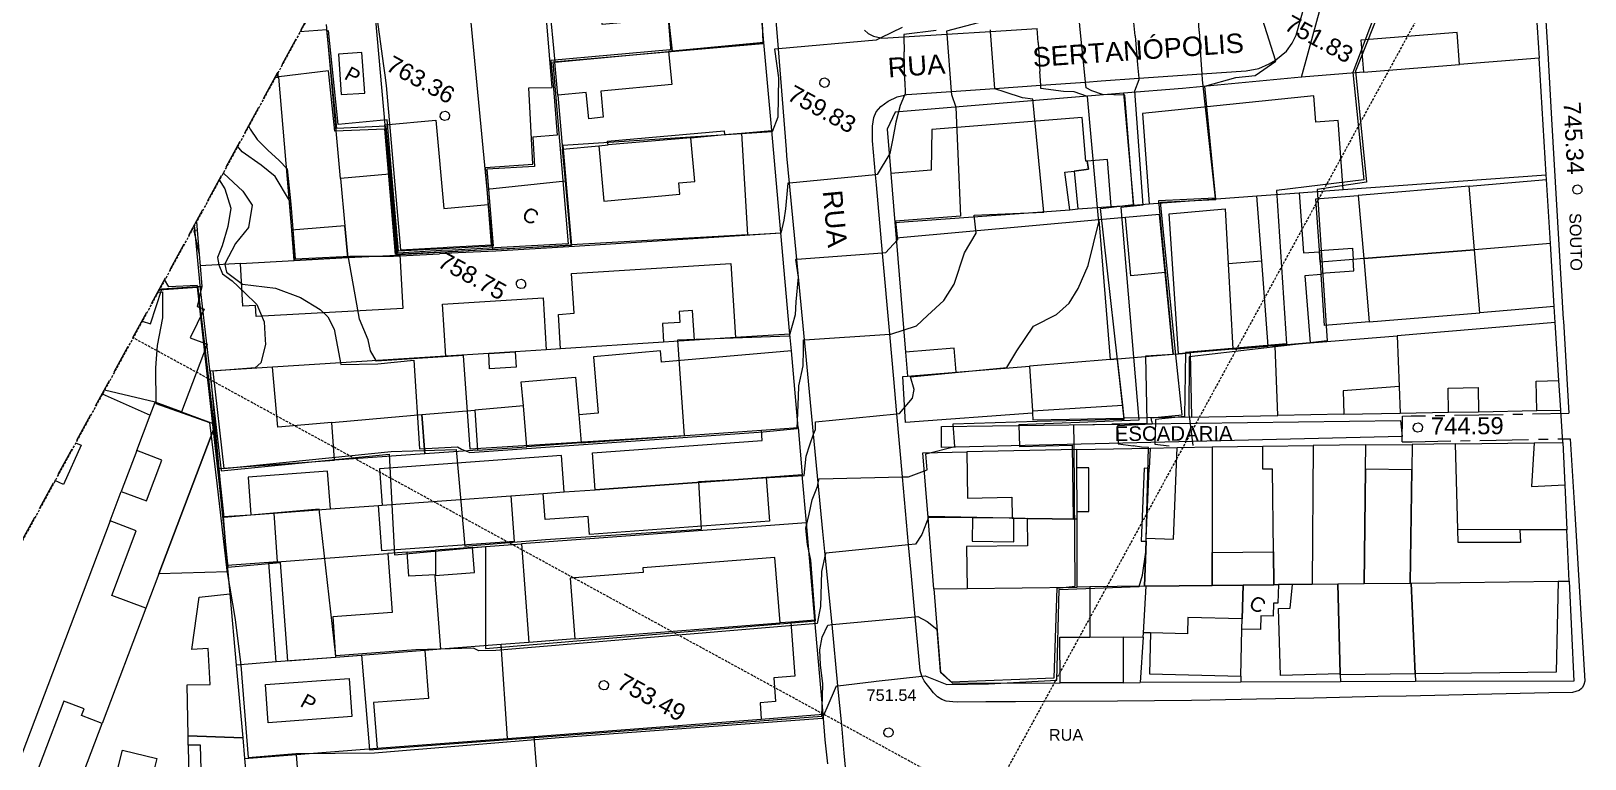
# Model space of a CAD drawing. Header units: feet. Extents: x 344914 to 345457, y 7396879 to 7397422.
# Drawn here: x 344999.7 to 345159.3, y 7397203.2 to 7397278 of the extents above; entities that cross this region are included whole.
import ezdxf

# ---------------------------------------------------------------- set-up
doc = ezdxf.new("R2010")
doc.units = ezdxf.units.FT
doc.header["$MEASUREMENT"] = 0
for name, pattern in [('DASHED2', [0.375, 0.25, -0.125]), ('T01', [8, 5, -1, 1, -1]), ('T02', [4, 3, -1])]:
    doc.linetypes.add(name, pattern=pattern)
for name, color, linetype, lineweight in [('100_SIST_VIARIO_MEIO_FIO', 1, 'Continuous', 18), ('102_SIST_VIARIO_LEITO_VIA', 6, 'T01', 18), ('122_TUN', 190, 'T02', 18), ('160_P_SIMP_ASF_TOP', 7, 'Continuous', 18), ('164_P_SIMP_CONC_TOP', 7, 'Continuous', 18), ('198_RUA_ESCADARIA_E_TOP', 7, 'Continuous', 18), ('206_MURO_E_MURO_ARRIMO', 7, 'Continuous', 18), ('214_PROJ_BEIRAL_EDIF', 10, 'Continuous', 18), ('220_PISCINA_TOP', 4, 'Continuous', 18), ('228_CONST_FUND_RUINA_E_TOP', 10, 'Continuous', 18), ('600_CURVA_MESTRA', 14, 'Continuous', 18), ('604_CURVA_INTERM', 7, 'Continuous', 18), ('606_PTO_COTADO', 7, 'Continuous', 18), ('608_PTO_COTADO_INTERVIA', 1, 'Continuous', 18), ('624_SEGM_CURVA_MESTRA', 14, 'Continuous', 18), ('626_SEGM_CURVA_INTERM', 7, 'Continuous', 18), ('902_MALHA_TEXTO_COORD_UTM', 8, 'DASHED2', 13)]:
    doc.layers.add(name, color=color, linetype=linetype, lineweight=lineweight)
doc.styles.add('Style-Arial', font='arial.ttf')

# ---------------------------------------------------------------- blocks, each defined once
blk = doc.blocks.new('SP10')
at = {"layer": '608_PTO_COTADO_INTERVIA', "flags": 128}
blk.add_lwpolyline([(0.11, 0.47), (0.36, 0.33), (0.48, 0.05), (0.42, -0.25), (0.2, -0.44), (-0.1, -0.47), (-0.37, -0.32), (-0.48, -0.05), (-0.41, 0.25), (-0.19, 0.45), (0.11, 0.47)], dxfattribs=at)
blk = doc.blocks.new('SP09')
at = {"layer": '606_PTO_COTADO', "flags": 128}
blk.add_lwpolyline([(0.11, 0.47), (0.36, 0.33), (0.48, 0.05), (0.42, -0.25), (0.2, -0.44), (-0.1, -0.47), (-0.37, -0.32), (-0.48, -0.05), (-0.41, 0.25), (-0.19, 0.44), (0.11, 0.47)], dxfattribs=at)

msp = doc.modelspace()

# ---------------------------------------------------------------- linework, layer by layer
at = {"layer": '100_SIST_VIARIO_MEIO_FIO', "flags": 128}
for points in [[(345083.91, 7397196.65), (345083.25, 7397203.84), (345082.99, 7397206.72), (345082.6, 7397210.76), (345081.99, 7397217.04), (345081.3, 7397224.21), (345081.06, 7397226.63), (345080.58, 7397231.62), (345080.1, 7397236.61), (345079.26, 7397245.32), (345079.16, 7397246.31), (345078.38, 7397254.57), (345077.63, 7397262.43), (345077.36, 7397265.23), (345077.3, 7397265.88), (345076.48, 7397276.22), (345075.72, 7397285.81)], [(345157.81, 7397236.15), (345158.27, 7397228.48), (345159.29, 7397211.23), (345159.22, 7397210.9), (345159.08, 7397210.58), (345158.96, 7397210.47), (345158.74, 7397210.26), (345158.05, 7397210.07), (345155.6, 7397210.02), (345140.97, 7397209.7), (345138.06, 7397209.64), (345131.49, 7397209.5), (345125.57, 7397209.37), (345120.82, 7397209.27), (345118.91, 7397209.25), (345111.31, 7397209.19), (345103.7, 7397209.13), (345100.82, 7397209.11), (345097.78, 7397209.09), (345094.85, 7397209.06), (345094.41, 7397209.09), (345093.71, 7397209.18), (345093.27, 7397209.36), (345092.84, 7397209.62), (345092.4, 7397210.03), (345092.07, 7397210.48), (345091.65, 7397210.99), (345091.44, 7397211.27), (345091.21, 7397211.75), (345091.03, 7397212.33), (345090.53, 7397217.86), (345090.12, 7397222.39), (345089.86, 7397225.24), (345089.24, 7397232.22), (345088.66, 7397238.71), (345088.34, 7397242.31), (345087.93, 7397246.89), (345087.18, 7397255.22), (345086.56, 7397262.23), (345086.46, 7397263.28), (345086.15, 7397266.76), (345086.15, 7397268.29), (345086.29, 7397269.16), (345086.52, 7397269.74), (345087.02, 7397270.31), (345087.76, 7397270.83), (345088.69, 7397271.3), (345089.44, 7397271.47), (345089.68, 7397271.53), (345094.23, 7397271.85), (345098.72, 7397272.16), (345103.42, 7397272.49), (345108.02, 7397272.81), (345109.63, 7397272.92), (345113.5, 7397273.19), (345119.96, 7397273.64), (345124.54, 7397273.96), (345125.83, 7397274.2), (345126.89, 7397274.69), (345127.54, 7397275.06), (345127.58, 7397275.09), (345128.68, 7397275.99), (345129.26, 7397276.79), (345129.66, 7397277.63), (345131.45, 7397283.98)], [(345155.27, 7397279.66), (345155.49, 7397275.77), (345155.9, 7397268.41), (345157.08, 7397248.44), (345157.1, 7397248.22), (345157.66, 7397238.77)], [(345085.34, 7397278.13), (345085.72, 7397277.79), (345086.24, 7397277.53), (345087, 7397277.34), (345087.07, 7397277.32), (345087.72, 7397277.35), (345089.36, 7397277.45), (345093.77, 7397277.72), (345098.27, 7397278), (345103.07, 7397278.3)]]:
    msp.add_lwpolyline(points, dxfattribs=at)
at = {"layer": '102_SIST_VIARIO_LEITO_VIA', "flags": 128}
for points in [[(345140.54, 7397235.82), (345140.59, 7397238.48), (345141.47, 7397238.49), (345157.66, 7397238.77)], [(345140.54, 7397235.82), (345141.59, 7397235.84), (345157.81, 7397236.15)]]:
    msp.add_lwpolyline(points, dxfattribs=at)
at = {"layer": '122_TUN'}
msp.add_lwpolyline([(345106.01, 7397422.1), (345457.17, 7397230.44), (345265.54, 7396879.33), (344914.38, 7397070.98)], close=True, dxfattribs=at)
at = {"layer": '198_RUA_ESCADARIA_E_TOP', "flags": 128}
msp.add_lwpolyline([(345093.24, 7397235.25), (345093.25, 7397237.4), (345140.37, 7397238.02), (345140.55, 7397236.37)], close=True, dxfattribs=at)
at = {"layer": '206_MURO_E_MURO_ARRIMO', "flags": 128}
for points in [[(345044.74, 7397280.7), (345046.54, 7397261.77)], [(345031.52, 7397262.91), (345030.08, 7397278.72)], [(345035.09, 7397279.18), (345036.08, 7397268.4)], [(345053.82, 7397271.45), (345053.51, 7397274.84)], [(345136.56, 7397273.81), (345146.44, 7397274.61)], [(345155.34, 7397263.27), (345154.6, 7397275.26)], [(345025.14, 7397273.32), (345026.47, 7397257.57)], [(345130.22, 7397273.3), (345117.99, 7397272.15), (345111.94, 7397271.65)], [(345111.94, 7397271.65), (345088.48, 7397269.7), (345087.66, 7397267.96), (345088.03, 7397263.42)], [(345111.94, 7397271.65), (345112.94, 7397260.17)], [(345076.75, 7397257.32), (345075.81, 7397267.84)], [(345067.49, 7397267.09), (345058.99, 7397266.34)], [(345134.49, 7397261.75), (345155.34, 7397263.27)], [(345147.44, 7397262.12), (345155.37, 7397262.78)], [(345155.37, 7397262.78), (345155.34, 7397263.27)], [(345155.77, 7397256.2), (345155.37, 7397262.78)], [(345132.04, 7397255.51), (345131.68, 7397260.8), (345136.04, 7397261.16)], [(345106.4, 7397259.69), (345107.25, 7397259.76)], [(345110.67, 7397260.01), (345112.94, 7397260.17)], [(345112.94, 7397260.17), (345114.56, 7397260.29)], [(345088.44, 7397258.38), (345088.58, 7397256.76)], [(345109.38, 7397258.64), (345088.58, 7397256.76)], [(345116.21, 7397253.24), (345115.64, 7397259.2), (345112.12, 7397258.89)], [(345016.78, 7397257.57), (345017, 7397255.09)], [(345073.3, 7397257.12), (345076.75, 7397257.32)], [(345077.67, 7397246.9), (345077.64, 7397247.25), (345076.75, 7397257.32)], [(345088.58, 7397256.76), (345089.53, 7397245.06)], [(345155.77, 7397256.2), (345147.97, 7397255.58)], [(345156.17, 7397249.73), (345155.77, 7397256.2)], [(345136.6, 7397254.67), (345135.51, 7397254.58)], [(345021.23, 7397254.15), (345017.1, 7397253.92)], [(345137.16, 7397248.15), (345132.58, 7397247.77), (345132.22, 7397253.02)], [(345156.17, 7397249.73), (345148.51, 7397249.09)], [(345156.27, 7397248.08), (345156.17, 7397249.73)], [(345077.67, 7397246.9), (345072.08, 7397246.54)], [(345077.82, 7397245.17), (345077.67, 7397246.9)], [(345054.12, 7397245.39), (345052.65, 7397245.3)], [(345067.86, 7397246.27), (345064.7, 7397246.07)], [(345042.32, 7397244.63), (345024.52, 7397243.49)], [(345156.83, 7397239.08), (345156.64, 7397242.13)], [(345007.05, 7397240.78), (345011.97, 7397238.58)], [(345102.58, 7397238.77), (345102.63, 7397238.08), (345112.01, 7397238.25)], [(345134.55, 7397238.67), (345140.33, 7397238.78)], [(345145.32, 7397238.87), (345148.4, 7397238.93)], [(345154.36, 7397239.04), (345156.83, 7397239.08)], [(345157.03, 7397235.75), (345156.83, 7397239.08)], [(345121.05, 7397235.32), (345126.22, 7397235.38)], [(345136.82, 7397235.51), (345141.59, 7397235.57)], [(345154.1, 7397235.72), (345157.03, 7397235.75)], [(345157.03, 7397235.75), (345157.24, 7397231.41)], [(345010.59, 7397234.94), (345008.99, 7397230.74)], [(345091.85, 7397228.06), (345091.31, 7397234.71), (345095.82, 7397234.8)], [(345114.65, 7397235.19), (345117.45, 7397235.25)], [(345079.36, 7397227.49), (345078.93, 7397232.45)], [(345114.27, 7397225.92), (345114.56, 7397233.1)], [(345030.47, 7397228.94), (345035.41, 7397229.29)], [(345007.84, 7397227.7), (344994.63, 7397192.86)], [(345079.36, 7397227.49), (345057.11, 7397225.86), (345050.09, 7397225.35)], [(345080.23, 7397217.5), (345079.36, 7397227.49)], [(345092.44, 7397220.71), (345091.85, 7397228.06)], [(345096.41, 7397228.01), (345091.85, 7397228.06)], [(345038.37, 7397224.49), (345036.37, 7397224.34)], [(345045.06, 7397224.98), (345041.28, 7397224.7)], [(345019.95, 7397222.46), (345020.15, 7397220.21)], [(345157.71, 7397221.52), (345158.19, 7397211.24), (345141.92, 7397211.18)], [(345092.44, 7397220.71), (345095.86, 7397220.75)], [(345092.44, 7397220.71), (345093.14, 7397212.13), (345094.38, 7397211.01), (345105.41, 7397211.05)], [(345011.53, 7397218.72), (345007.04, 7397206.88)], [(345077.75, 7397217.31), (345076.65, 7397217.23)], [(345055.58, 7397215.59), (345050.87, 7397215.22)], [(345113.94, 7397215.76), (345113.64, 7397211.08)], [(345024.89, 7397213.21), (345020.81, 7397212.89)], [(345040.18, 7397214.39), (345031.01, 7397213.68)], [(345123.97, 7397211.74), (345123.96, 7397211.12)], [(345134.19, 7397211.87), (345134.21, 7397211.15)], [(345141.89, 7397211.97), (345141.92, 7397211.18)], [(345111.9, 7397211.07), (345113.64, 7397211.08)], [(345123.96, 7397211.12), (345113.64, 7397211.08)], [(345134.21, 7397211.15), (345123.96, 7397211.12)], [(345141.92, 7397211.18), (345134.21, 7397211.15)], [(345051.38, 7397205.56), (345074.73, 7397207.34)], [(345081.57, 7397202.74), (345081.3, 7397205.2), (345081.07, 7397207.83)], [(345021.66, 7397203.29), (345027, 7397203.7)]]:
    msp.add_lwpolyline(points, dxfattribs=at)
at = {"layer": '214_PROJ_BEIRAL_EDIF', "flags": 128}
for points in [[(345074.41, 7397283.56), (345064.84, 7397282.99), (345065.21, 7397279.34), (345065.56, 7397275.98), (345075, 7397276.88)], [(345132.26, 7397280.8), (345144.91, 7397282.18), (345154.11, 7397283.18), (345154.6, 7397275.26), (345146.44, 7397274.61), (345146.18, 7397277.9), (345136.3, 7397277.1), (345136.56, 7397273.81), (345130.22, 7397273.3)], [(345065.21, 7397275.95), (345065.56, 7397275.98), (345065.21, 7397279.34), (345058.39, 7397278.72), (345058.15, 7397281.43), (345052.95, 7397280.96), (345053.51, 7397274.84)], [(345075, 7397276.88), (345065.56, 7397275.98), (345065.21, 7397275.95), (345065.53, 7397272.56), (345058.26, 7397271.87), (345058.5, 7397269.21), (345057.01, 7397269.03), (345056.74, 7397271.73), (345053.82, 7397271.45), (345054.32, 7397265.92), (345058.06, 7397266.25), (345058.99, 7397266.34), (345058.95, 7397266.72), (345070.92, 7397267.78), (345070.95, 7397267.4), (345072.69, 7397267.56), (345075.81, 7397267.84)], [(345125.63, 7397261.1), (345129.97, 7397261.42), (345134.49, 7397261.75), (345133.97, 7397268.84), (345131.67, 7397268.67), (345131.47, 7397271.39), (345113.88, 7397269.57), (345114.56, 7397260.29)], [(345108.2, 7397264.69), (345108.06, 7397264.67), (345107.69, 7397269.18), (345092.25, 7397267.92), (345092.16, 7397263.75), (345088.03, 7397263.42), (345088.44, 7397258.38), (345106.4, 7397259.69), (345105.91, 7397263.54), (345106.85, 7397263.66), (345108.32, 7397263.86)], [(345046.69, 7397260.23), (345047.13, 7397255.6), (345037.6, 7397255.05), (345037.3, 7397255.03), (345036.54, 7397263.33), (345036.08, 7397268.4), (345041.29, 7397268.88), (345042.12, 7397259.81)], [(345054.32, 7397265.92), (345058.06, 7397266.25), (345058.57, 7397260.57), (345066.35, 7397261.27), (345066.25, 7397262.45), (345067.89, 7397262.59), (345067.49, 7397267.09), (345070.95, 7397267.4), (345072.69, 7397267.56), (345073.3, 7397257.12), (345055.21, 7397256.07), (345054.61, 7397262.63)], [(345106.85, 7397263.66), (345107.25, 7397259.76), (345110.67, 7397260.01), (345110.28, 7397264.85), (345108.2, 7397264.69), (345108.32, 7397263.86)], [(345037.3, 7397255.03), (345036.54, 7397263.33), (345031.52, 7397262.91), (345031.97, 7397258.02), (345032.27, 7397254.76)], [(345129.97, 7397261.42), (345130.42, 7397255.25), (345132.05, 7397255.37), (345132.13, 7397254.31), (345132.21, 7397253.15), (345132.22, 7397253.02), (345130.54, 7397252.88), (345131.11, 7397246), (345127.49, 7397245.7), (345126.8, 7397245.65), (345126.13, 7397254.39), (345125.63, 7397261.1)], [(345136.04, 7397261.16), (345136.6, 7397254.67), (345147.97, 7397255.58), (345147.44, 7397262.12)], [(345122.68, 7397254.13), (345123.16, 7397245.34), (345118.77, 7397244.98), (345117.58, 7397244.88), (345116.6, 7397259.27), (345122.38, 7397259.79)], [(345026.47, 7397257.57), (345026.74, 7397254.46), (345032.27, 7397254.76), (345031.97, 7397258.02)], [(345111.3, 7397244.36), (345117.02, 7397244.84), (345116.21, 7397253.24), (345112.69, 7397252.9), (345112.12, 7397258.89), (345109.38, 7397258.64), (345110.57, 7397244.3)], [(345032.27, 7397254.76), (345037.3, 7397255.03), (345037.6, 7397255.05), (345037.9, 7397249.53), (345022.85, 7397248.71), (345022.79, 7397249.83), (345021.47, 7397249.76), (345021.23, 7397254.15), (345026.74, 7397254.46)], [(345135.51, 7397254.58), (345132.13, 7397254.31), (345132.05, 7397255.37), (345132.04, 7397255.51), (345135.43, 7397255.74)], [(345132.13, 7397254.31), (345132.21, 7397253.15), (345135.59, 7397253.39), (345135.51, 7397254.58)], [(345148.51, 7397249.09), (345147.97, 7397255.58), (345136.6, 7397254.67), (345137.16, 7397248.15)], [(345054.12, 7397245.39), (345053.89, 7397248.93), (345055.51, 7397249.04), (345055.25, 7397253.12), (345071.59, 7397254.16), (345072.08, 7397246.54), (345067.86, 7397246.27), (345067.66, 7397249.32), (345066.28, 7397249.23), (345066.35, 7397248.11), (345064.57, 7397248), (345064.7, 7397246.07)], [(345126.13, 7397254.39), (345122.68, 7397254.13), (345123.16, 7397245.34), (345126.8, 7397245.65)], [(345049.46, 7397245.09), (345046.73, 7397244.92), (345042.32, 7397244.63), (345041.98, 7397249.98), (345052.31, 7397250.64), (345052.65, 7397245.3)], [(345127.49, 7397245.7), (345131.11, 7397246), (345140.04, 7397246.74), (345140.23, 7397241.51), (345134.5, 7397241.07), (345134.55, 7397238.67), (345127.79, 7397238.54)], [(345156.27, 7397248.08), (345140.04, 7397246.74), (345140.23, 7397241.51), (345140.33, 7397238.78), (345145.32, 7397238.87), (345145.27, 7397241.34), (345148.35, 7397241.4), (345148.4, 7397238.93), (345154.36, 7397239.04), (345154.31, 7397242.08), (345156.64, 7397242.13)], [(345049.46, 7397245.09), (345049.56, 7397243.5), (345046.83, 7397243.32), (345046.73, 7397244.92)], [(345055.98, 7397238.6), (345056.23, 7397235.72), (345074.76, 7397237.02), (345078.51, 7397237.29), (345077.82, 7397245.17), (345064.49, 7397244.01), (345064.39, 7397245.18), (345057.48, 7397244.58), (345057.98, 7397238.77)], [(345094.74, 7397243), (345094.53, 7397245.47), (345089.53, 7397245.06), (345089.73, 7397242.58)], [(345118.92, 7397238.38), (345112.01, 7397238.25), (345111.85, 7397239.61), (345111.3, 7397244.36), (345117.02, 7397244.84), (345117.58, 7397244.88), (345118.77, 7397244.98)], [(345118.92, 7397238.38), (345127.79, 7397238.54), (345127.49, 7397245.7), (345126.8, 7397245.65), (345123.16, 7397245.34), (345118.77, 7397244.98)], [(345024.52, 7397243.49), (345018.12, 7397243.08), (345018.6, 7397237.66), (345018.62, 7397237.45), (345019.01, 7397233.09), (345030.89, 7397233.93), (345030.61, 7397237.82), (345025.06, 7397237.34)], [(345089.26, 7397242.53), (345089.73, 7397242.58), (345094.74, 7397243), (345102.27, 7397243.62), (345102.57, 7397239), (345102.58, 7397238.77), (345089.55, 7397237.82)], [(345102.27, 7397243.62), (345102.57, 7397239), (345111.85, 7397239.61), (345111.3, 7397244.36), (345110.57, 7397244.3)], [(345055.98, 7397238.6), (345056.23, 7397235.72), (345050.66, 7397235.32), (345050.29, 7397239.53), (345050.08, 7397242.01), (345055.64, 7397242.49)], [(345010.59, 7397234.94), (345011.97, 7397238.58), (345012.47, 7397239.9), (345015.2, 7397238.9), (345018.6, 7397237.66), (345018.62, 7397237.45), (345012.87, 7397222.27), (345011.53, 7397218.72), (345008.03, 7397220.05), (345010.53, 7397226.67), (345007.84, 7397227.7), (345008.99, 7397230.74), (345011.58, 7397229.76), (345013.17, 7397233.96)], [(345030.61, 7397237.82), (345036.38, 7397238.32), (345039.87, 7397238.63), (345040.16, 7397234.58), (345030.89, 7397233.93)], [(345039.87, 7397238.63), (345045.31, 7397239.1), (345045.59, 7397234.97), (345040.16, 7397234.58)], [(345045.31, 7397239.1), (345045.59, 7397234.97), (345050.66, 7397235.32), (345050.29, 7397239.53)], [(345019.01, 7397233.09), (345019.45, 7397228.14), (345019.89, 7397223.13), (345019.95, 7397222.46), (345012.87, 7397222.27), (345018.62, 7397237.45)], [(345078.93, 7397232.45), (345075.23, 7397232.18), (345057.66, 7397230.91), (345057.38, 7397234.71), (345074.83, 7397235.98), (345074.76, 7397237.02), (345078.51, 7397237.29)], [(345131.29, 7397221.19), (345129.3, 7397221.17), (345127.83, 7397221.15), (345127.38, 7397221.14), (345127.34, 7397224.52), (345127.24, 7397233.02), (345126.25, 7397233.01), (345126.22, 7397235.38), (345131.4, 7397235.45)], [(345131.29, 7397221.19), (345133.94, 7397221.23), (345136.65, 7397221.26), (345136.79, 7397233.03), (345136.82, 7397235.51), (345131.4, 7397235.45)], [(345146.04, 7397235.62), (345141.59, 7397235.57), (345141.55, 7397232.94), (345141.37, 7397221.32), (345141.46, 7397221.32), (345156.56, 7397221.51), (345157.71, 7397221.52), (345157.46, 7397226.77), (345152.63, 7397226.79), (345152.69, 7397225.5), (345146.29, 7397225.48), (345146.25, 7397226.82)], [(345157.24, 7397231.41), (345157.46, 7397226.77), (345152.63, 7397226.79), (345146.25, 7397226.82), (345146.04, 7397235.62), (345154.1, 7397235.72), (345153.84, 7397231.25)], [(345049.02, 7397230.28), (345052.33, 7397230.52), (345054.49, 7397230.68), (345054.22, 7397234.43), (345035.51, 7397233.07), (345035.78, 7397229.32)], [(345107.15, 7397235.04), (345095.82, 7397234.8), (345095.92, 7397230.05), (345100.45, 7397230.14), (345100.49, 7397227.97), (345100.68, 7397227.97), (345102.05, 7397227.95), (345107.17, 7397227.89), (345107.17, 7397228.66), (345107.15, 7397233.16)], [(345107.15, 7397233.16), (345107.15, 7397235.04), (345114.65, 7397235.19), (345114.56, 7397233.1), (345114.04, 7397233.12), (345113.73, 7397225.63), (345114.25, 7397225.61), (345114.07, 7397220.98), (345108.46, 7397220.91), (345107.18, 7397220.89), (345107.17, 7397227.89), (345107.17, 7397228.66), (345108.38, 7397228.66), (345108.37, 7397233.16)], [(345114.27, 7397220.98), (345114.07, 7397220.98), (345114.25, 7397225.61), (345114.27, 7397225.92), (345117.06, 7397225.81), (345117.45, 7397235.25), (345121.05, 7397235.32), (345121.03, 7397224.44), (345121.02, 7397221.06)], [(345024.65, 7397228.51), (345030.47, 7397228.94), (345030.19, 7397232.8), (345022.02, 7397232.21), (345022.31, 7397228.34)], [(345136.79, 7397233.03), (345136.65, 7397221.26), (345141.37, 7397221.32), (345141.55, 7397232.94)], [(345054.49, 7397230.68), (345057.66, 7397230.91), (345075.23, 7397232.18), (345075.56, 7397227.66), (345057.08, 7397226.32), (345056.95, 7397228.17), (345052.53, 7397227.85), (345052.33, 7397230.52)], [(345035.41, 7397229.29), (345035.78, 7397229.32), (345049.02, 7397230.28), (345049.36, 7397225.6), (345035.75, 7397224.61)], [(345019.89, 7397223.13), (345019.45, 7397228.14), (345022.31, 7397228.34), (345024.65, 7397228.51), (345025.01, 7397223.51), (345024.14, 7397223.44)], [(345107.18, 7397220.89), (345107.17, 7397227.89), (345102.05, 7397227.95), (345102.08, 7397225.15), (345095.81, 7397225.08), (345095.86, 7397220.75)], [(345100.68, 7397227.97), (345100.49, 7397227.97), (345096.41, 7397228.01), (345096.38, 7397225.61), (345100.65, 7397225.56)], [(345031.01, 7397213.68), (345024.89, 7397213.21), (345024.14, 7397223.44), (345025.01, 7397223.51), (345036.37, 7397224.34), (345036.81, 7397218.28), (345030.71, 7397217.84)], [(345038.37, 7397224.49), (345041.28, 7397224.7), (345041.28, 7397222.17), (345038.53, 7397222.04)], [(345050.87, 7397215.22), (345048.01, 7397215), (345041.81, 7397214.52), (345041.22, 7397222.08), (345045.26, 7397222.39), (345045.06, 7397224.98), (345050.09, 7397225.35)], [(345124.2, 7397221.1), (345121.02, 7397221.06), (345121.03, 7397224.44), (345127.34, 7397224.52), (345127.38, 7397221.14)], [(345055.58, 7397215.59), (345076.65, 7397217.23), (345076.12, 7397223.94), (345062.56, 7397222.89), (345062.6, 7397222.41), (345055.1, 7397221.82)], [(345121.02, 7397221.06), (345124.2, 7397221.1), (345124.12, 7397217.65), (345118.55, 7397217.79), (345118.5, 7397216.09), (345114.7, 7397216.19), (345113.97, 7397216.2), (345114.27, 7397220.98)], [(345131.29, 7397221.19), (345133.94, 7397221.23), (345134.19, 7397212), (345128.05, 7397211.83), (345127.86, 7397218.71), (345129.06, 7397218.74), (345129.3, 7397221.17)], [(345136.65, 7397221.26), (345141.37, 7397221.32), (345141.46, 7397221.32), (345141.89, 7397211.97), (345134.19, 7397211.87), (345134.19, 7397212), (345133.94, 7397221.23)], [(345141.46, 7397221.32), (345156.56, 7397221.51), (345156.35, 7397212.15), (345141.89, 7397211.97)], [(345015.86, 7397205.62), (345015.78, 7397210.87), (345018.11, 7397210.89), (345017.91, 7397214.59), (345016.25, 7397214.5), (345016.99, 7397219.85), (345020.15, 7397220.21), (345020.81, 7397212.89), (345021.47, 7397205.41)], [(345114.07, 7397220.98), (345108.46, 7397220.91), (345108.48, 7397215.77), (345111.88, 7397215.78), (345113.94, 7397215.76), (345113.97, 7397216.2), (345114.27, 7397220.98)], [(345074.73, 7397207.34), (345081.07, 7397207.83), (345080.23, 7397217.5), (345077.75, 7397217.31), (345078.18, 7397211.73), (345076.02, 7397211.56), (345076.2, 7397209.13), (345074.61, 7397209)], [(345123.97, 7397211.74), (345124.09, 7397216.58), (345124.12, 7397217.65), (345118.55, 7397217.79), (345118.5, 7397216.09), (345114.7, 7397216.19), (345114.59, 7397211.97)], [(345048.01, 7397215), (345041.81, 7397214.52), (345040.18, 7397214.39), (345040.56, 7397209.46), (345034.91, 7397209.03), (345035.27, 7397204.33), (345048.68, 7397205.35)], [(345108.48, 7397215.77), (345111.88, 7397215.78), (345111.9, 7397211.07), (345105.41, 7397211.05), (345105.39, 7397215.76)], [(345000.87, 7397190.57), (345002.91, 7397195.96), (345007.04, 7397206.88), (345004.91, 7397207.69), (345005.18, 7397208.4), (345003.09, 7397209.19), (344996.62, 7397192.11), (344997.13, 7397191.92)], [(345021.47, 7397205.41), (345021.66, 7397203.29), (345022.57, 7397193.12), (345023.22, 7397185.76), (345017.63, 7397187.29), (345017.14, 7397204.66), (345015.88, 7397204.64), (345015.86, 7397205.62)], [(345047.56, 7397195.05), (345027.78, 7397193.52), (345027, 7397203.7), (345035.27, 7397204.33), (345048.68, 7397205.35), (345051.38, 7397205.56), (345051.95, 7397198.22), (345047.34, 7397197.87)], [(345023.52, 7397182.43), (345023.22, 7397185.76), (345017.63, 7397187.29), (345017.14, 7397204.66), (345015.88, 7397204.64), (345015.99, 7397197.22), (345012.28, 7397197.82), (345011.33, 7397193.9), (345002.91, 7397195.96), (345000.87, 7397190.57), (345003.79, 7397189.52), (345004.54, 7397189.9), (345007.47, 7397188.82), (345007.67, 7397188.13), (345010.58, 7397187.08), (345011.19, 7397187.39), (345014.03, 7397186.4), (345014.47, 7397185.68), (345017.26, 7397184.68), (345017.99, 7397185.16), (345020.65, 7397184.2), (345021, 7397183.33), (345022.93, 7397182.64)]]:
    msp.add_lwpolyline(points, close=True, dxfattribs=at)
for points in [[(345024.79, 7397273.29), (345025.14, 7397273.32), (345025.09, 7397273.83)], [(345016.71, 7397258.47), (345016.78, 7397257.57), (345016.44, 7397257.5), (345017, 7397255.09), (345017.1, 7397253.92), (345017.28, 7397251.81), (345013.15, 7397251.51), (345012.9, 7397251.49)], [(345011.18, 7397248.34), (345011.13, 7397248.22), (345012.01, 7397247.97), (345013.15, 7397251.51), (345017.28, 7397251.81), (345016.78, 7397249.74), (345017.5, 7397249.45), (345016.08, 7397246.53), (345017.82, 7397245.88), (345015.2, 7397238.9), (345012.47, 7397239.9), (345007.29, 7397241.15), (345007.35, 7397241.34)], [(345004.29, 7397235.73), (345004.87, 7397235.47), (345003.07, 7397231.44), (345002.17, 7397231.84)]]:
    msp.add_lwpolyline(points, dxfattribs=at)
at = {"layer": '220_PISCINA_TOP', "flags": 128}
for points in [[(345031.32, 7397275.68), (345031.59, 7397271.52), (345034, 7397271.68), (345033.72, 7397275.84)], [(345032.69, 7397207.59), (345024.09, 7397206.96), (345023.8, 7397210.89), (345032.4, 7397211.52)], [(345012.64, 7397203.28), (345010.64, 7397195.21), (345007.11, 7397196.09), (345009.11, 7397204.15)]]:
    msp.add_lwpolyline(points, close=True, dxfattribs=at)
at = {"layer": '228_CONST_FUND_RUINA_E_TOP', "flags": 128}
for points in [[(345047.13, 7397255.6), (345055.21, 7397256.07), (345054.61, 7397262.63), (345046.54, 7397261.77), (345046.69, 7397260.23)], [(345127.38, 7397221.14), (345127.83, 7397221.15), (345127.78, 7397219.25), (345127.33, 7397219.26), (345127.3, 7397217.92), (345126.04, 7397217.95), (345126.01, 7397216.53), (345124.09, 7397216.58), (345124.12, 7397217.65), (345124.2, 7397221.1)]]:
    msp.add_lwpolyline(points, close=True, dxfattribs=at)
at = {"layer": '600_CURVA_MESTRA', "flags": 128}
for points, elevation in [([(345107.58, 7397277.19), (345107.44, 7397278.57), (345107.36, 7397279.38), (345118.74, 7397280.5), (345114.82, 7397318.9), (345111.41, 7397350.13), (345114.68, 7397350.86), (345114.32, 7397355.17), (345114.25, 7397357.99), (345114.29, 7397361.17), (345113.65, 7397374.01), (345124.21, 7397375.12), (345123.06, 7397396.26), (345123.1, 7397397.22), (345123.14, 7397398.22), (345123.19, 7397399.22), (345123.23, 7397400.22), (345123.27, 7397401.22), (345123.31, 7397402.22), (345123.37, 7397403.22), (345123.44, 7397404.13)], 755), ([(345138.25, 7397333.49), (345138.15, 7397333.1), (345137.95, 7397331.58), (345138.02, 7397331.05), (345138.66, 7397326.38), (345138.93, 7397324.45), (345139.97, 7397317.13), (345145.19, 7397282.11), (345138.68, 7397281.22), (345135.77, 7397273.93), (345136.88, 7397262.52), (345131.81, 7397261.78), (345132.83, 7397246.22), (345118.68, 7397244.57), (345118.65, 7397238.63), (345118.74, 7397237.94)], 750), ([(345089.18, 7397278.4), (345087, 7397277.34), (345086.51, 7397277.1), (345076.48, 7397276.22), (345076.08, 7397276.19), (345076.51, 7397273.23), (345076.42, 7397269.19), (345075.85, 7397267.7), (345054.36, 7397266.28), (345055.23, 7397256), (345043.3, 7397255.39)], 760), ([(345016.5, 7397258.1), (345017.1, 7397251.55), (345019.27, 7397232.84), (345036.52, 7397234.56), (345037.07, 7397224.2), (345046.39, 7397225.06), (345046.39, 7397214.6), (345080.31, 7397217.44), (345079.81, 7397223.68), (345079.47, 7397225.28), (345079.31, 7397226.94), (345079.66, 7397228.39), (345079.95, 7397229.86), (345080.5, 7397231.24), (345080.58, 7397231.62), (345080.67, 7397232.04), (345089.24, 7397232.22), (345089.84, 7397232.24), (345091.76, 7397232.96), (345091.62, 7397234.58), (345094.59, 7397235.34), (345094.42, 7397237.67), (345103.07, 7397237.97), (345112.01, 7397238.17), (345109.56, 7397259.81), (345112.97, 7397260.23), (345112.06, 7397271.47), (345109.78, 7397271.54), (345108.66, 7397271.92), (345108.08, 7397272.22), (345108.02, 7397272.81), (345107.88, 7397274.2)], 755), ([(345041.78, 7397255.32), (345037.16, 7397255.08), (345036.07, 7397267.95), (345030.94, 7397267.75), (345030.28, 7397273.95), (345025.18, 7397273.34), (345024.88, 7397273.46)], 760)]:
    msp.add_lwpolyline(points, dxfattribs=dict(at, elevation=elevation))
at = {"layer": '604_CURVA_INTERM', "flags": 128}
for points, elevation in [([(345136, 7397334.71), (345135.71, 7397333.93), (345134.65, 7397332.31), (345134.64, 7397330.77), (345134.61, 7397325.99), (345134.61, 7397325.62), (345137.24, 7397295.82), (345138.41, 7397281.6), (345135.48, 7397273.79), (345136.61, 7397262.75), (345127.65, 7397261.67), (345128.66, 7397245.91), (345118.28, 7397245.02), (345118.2, 7397238.42), (345115.23, 7397238.12), (345115.22, 7397237.93)], 751), ([(345114.83, 7397237.93), (345114.78, 7397238.3), (345117.94, 7397238.59), (345117.31, 7397244.78), (345115.71, 7397260.45), (345121.41, 7397260.72), (345120.28, 7397272.38), (345123.47, 7397273.26), (345125.44, 7397273.49), (345127.58, 7397274.95), (345127.54, 7397275.06), (345125.35, 7397282.02), (345125.26, 7397282.31), (345123.95, 7397307.11), (345124.47, 7397307.16), (345125.37, 7397307.26), (345128.35, 7397307.57), (345129.83, 7397307.72), (345130.55, 7397307.8), (345130.14, 7397318.89), (345130.45, 7397325.59), (345130.51, 7397326.82)], 752), ([(345034.48, 7397285.01), (345035.92, 7397274.46), (345036.05, 7397273.51), (345036.2, 7397272.47), (345037.67, 7397255.58), (345042.06, 7397255.82), (345042.48, 7397255.84), (345047.02, 7397256.08), (345046.39, 7397264.03), (345051.27, 7397264.38), (345050.84, 7397272.2), (345053.26, 7397272.25), (345052.4, 7397282.66)], 763), ([(345064.89, 7397282.93), (345065.42, 7397276.3), (345065.37, 7397276.11), (345053.12, 7397275.01), (345053.38, 7397272.14), (345053.76, 7397267.36), (345051.26, 7397267.13), (345051.44, 7397264.13), (345046.55, 7397263.87), (345047.2, 7397255.95), (345042.72, 7397255.71), (345041.98, 7397255.67), (345037.47, 7397255.44), (345036.72, 7397264.02), (345036.31, 7397268.94), (345031.28, 7397268.44), (345030.28, 7397278.1)], 762), ([(345074.76, 7397281.44), (345074.89, 7397276.74), (345053.32, 7397274.84), (345054.89, 7397256.18), (345043.03, 7397255.54), (345041.87, 7397255.48), (345037.4, 7397255.23), (345036.2, 7397268.29), (345031.15, 7397268.05), (345030.11, 7397278.16), (345027.35, 7397277.98)], 761), ([(345098.29, 7397279.24), (345093.75, 7397278.05), (345093.77, 7397277.72), (345094.23, 7397271.85), (345094.25, 7397271.53), (345094.71, 7397270.22), (345095.18, 7397259.02), (345088.51, 7397258.51), (345088.7, 7397256.6), (345087.5, 7397255.24), (345087.18, 7397255.22), (345078.38, 7397254.57), (345078.24, 7397254.56), (345078.52, 7397252.75), (345078.27, 7397250.22), (345078.21, 7397248.89), (345077.59, 7397246.7), (345066.11, 7397246.29), (345066.81, 7397236.43), (345044.84, 7397235.07), (345044.14, 7397244.69), (345035.2, 7397244.11), (345034.59, 7397245.19), (345034.35, 7397246.32), (345033.46, 7397248.43), (345032.32, 7397254.76), (345026.74, 7397254.48), (345026.27, 7397260.63), (345024.8, 7397263.11), (345023.38, 7397264.26), (345021.42, 7397265.65), (345020.94, 7397266.23)], 758), ([(345113.11, 7397277.57), (345112.99, 7397278.92)], 754), ([(345119.71, 7397278.03), (345119.64, 7397279.33)], 753), ([(345019.44, 7397263.48), (345019.54, 7397263.4), (345021.48, 7397261.6), (345022.44, 7397260.14), (345022.05, 7397257.87), (345020.72, 7397256.23), (345019.64, 7397254.12), (345019.64, 7397254.04), (345019.79, 7397253.27), (345021.44, 7397252.04), (345024.85, 7397251.62), (345027.42, 7397250.66), (345029.41, 7397249.42), (345030.22, 7397248.66), (345030.85, 7397247.4), (345031.55, 7397243.77), (345035.34, 7397243.85), (345039.03, 7397244.21), (345039.61, 7397235.11), (345043.54, 7397235.31), (345043.95, 7397235.06), (345044.78, 7397234.72), (345074.91, 7397236.87), (345078.4, 7397237.21), (345078.55, 7397240.46), (345078.59, 7397241.6), (345079.02, 7397243.65), (345079.05, 7397245.3), (345079.05, 7397246.3), (345079.16, 7397246.31), (345087.93, 7397246.89), (345088.04, 7397246.9), (345090.68, 7397247.76), (345091.8, 7397248.81), (345093.47, 7397250.35), (345094.53, 7397252.05), (345095.61, 7397255.24), (345096.8, 7397257.27), (345096.58, 7397259.11), (345103.74, 7397259.45), (345102.62, 7397271.06), (345101.56, 7397271.17), (345099.78, 7397271.77), (345098.72, 7397272.12), (345098.72, 7397272.16), (345098.27, 7397278), (345098.26, 7397278.18)], 757), ([(345092.69, 7397278.09), (345089.36, 7397277.71), (345089.36, 7397277.45), (345089.4, 7397275.9)], 759), ([(345103.15, 7397276.88), (345103.07, 7397278.3)], 756), ([(345113.38, 7397274.58), (345113.5, 7397273.19), (345113.51, 7397273.04), (345113.07, 7397271.87), (345113.91, 7397260.17), (345111.65, 7397259.9), (345113.51, 7397238.07), (345107.4, 7397237.82), (345101.18, 7397237.59), (345101.24, 7397235.35), (345106.64, 7397235.5), (345106.75, 7397227.84), (345091.94, 7397228.16), (345091.47, 7397226.93), (345091.23, 7397226.32), (345090.56, 7397225.31), (345089.86, 7397225.24), (345081.34, 7397224.4), (345081.3, 7397224.21), (345080.91, 7397222.5), (345080.82, 7397218.92), (345080.47, 7397217.16), (345047.45, 7397214.4), (345045.72, 7397214.35), (345045.17, 7397214.64), (345039.25, 7397214.45), (345031.03, 7397213.85), (345029.32, 7397228.92), (345019.57, 7397228.05), (345019.1, 7397232.58), (345017.98, 7397242.3), (345016.91, 7397251.65), (345016.78, 7397251.91), (345013.88, 7397251.76), (345013.45, 7397252.51)], 754), ([(345019.05, 7397262.76), (345019.63, 7397261.84), (345020.24, 7397259.84), (345019.93, 7397257.95), (345019.35, 7397255.97), (345018.89, 7397254.77), (345019.01, 7397254.02), (345019.39, 7397253.09), (345020.37, 7397252.36), (345021.65, 7397251.17), (345022.92, 7397249.94), (345023.67, 7397248.17), (345023.78, 7397246.33), (345023.8, 7397245.83), (345023.34, 7397243.94), (345022.76, 7397243.42), (345018.39, 7397243.1), (345019.52, 7397233.1), (345036.7, 7397234.85), (345043.4, 7397235.04), (345044.28, 7397225.09), (345052.55, 7397225.78), (345068.6, 7397226.84), (345068.33, 7397231.76), (345079.14, 7397232.36), (345079.35, 7397234.37), (345079.7, 7397235.51), (345080.1, 7397236.61), (345080.28, 7397237.11), (345080.28, 7397237.88), (345088.66, 7397238.71), (345088.91, 7397238.74), (345090.26, 7397240.33), (345090.43, 7397241.2), (345090.06, 7397242.51), (345099.93, 7397243.47), (345100.96, 7397245.19), (345102.67, 7397247.72), (345105.06, 7397248.93), (345106.35, 7397250.09), (345107.27, 7397251.59), (345108.31, 7397253.95), (345109.38, 7397258.39), (345108.24, 7397271.32), (345106.86, 7397271.8), (345105.75, 7397271.82), (345103.44, 7397272.14), (345103.42, 7397272.49), (345103.34, 7397273.88)], 756), ([(345119.88, 7397275.04), (345119.96, 7397273.64), (345119.99, 7397273.02), (345121.33, 7397260.87), (345115.52, 7397260.59), (345117.02, 7397244.81), (345114.18, 7397244.63), (345114.33, 7397237.92)], 753), ([(345089.46, 7397272.9), (345089.49, 7397271.59), (345089.44, 7397271.47), (345088.99, 7397270.4), (345088.55, 7397268.67), (345088.23, 7397267.02), (345087.93, 7397265.48), (345086.63, 7397263.3), (345086.46, 7397263.28), (345077.63, 7397262.43), (345077.47, 7397262.42), (345077.23, 7397259.77), (345077.05, 7397258.61), (345076.74, 7397257.29), (345055.54, 7397255.9), (345047.47, 7397255.43), (345043.59, 7397255.24)], 759), ([(345022.08, 7397268.31), (345022.25, 7397267.97), (345022.96, 7397266.91), (345024.06, 7397265.79), (345025.22, 7397264.76), (345026.04, 7397263.9), (345026.4, 7397260.24), (345026.87, 7397254.65), (345032.47, 7397254.9), (345036.94, 7397254.91), (345041.69, 7397255.14)], 759), ([(345012.88, 7397251.45), (345016.79, 7397251.71), (345019.05, 7397231.49), (345019.95, 7397222.96), (345025.33, 7397223.43), (345026.08, 7397213.31), (345033.67, 7397213.89), (345034.48, 7397204.17), (345066.17, 7397206.53), (345066.41, 7397206.54), (345080.94, 7397207.62), (345081.03, 7397209.62), (345081.06, 7397210.96), (345080.81, 7397212.9), (345080.75, 7397214.44), (345080.99, 7397215.74), (345081.55, 7397217), (345081.99, 7397217.04), (345090.53, 7397217.86), (345090.8, 7397217.89), (345091.77, 7397217.36), (345092.76, 7397216.58), (345093.1, 7397212.24), (345094.22, 7397211.17), (345104.81, 7397211.57), (345105.1, 7397220.8), (345106.98, 7397221), (345106.86, 7397235.62), (345106.81, 7397237.58), (345110.72, 7397237.65)], 753), ([(345012.75, 7397251.21), (345013.23, 7397251.24), (345013.23, 7397248.58), (345012.7, 7397245.72), (345012.5, 7397243.43), (345012.54, 7397239.78), (345018.06, 7397237.82), (345018.81, 7397231.57), (345019.84, 7397222.59), (345020.68, 7397217.57), (345021.26, 7397212.87), (345022.04, 7397203.4), (345026.91, 7397203.78), (345034.99, 7397203.88), (345053.97, 7397205.45), (345081.03, 7397207.42), (345081.49, 7397208.54), (345082.46, 7397210.75), (345082.6, 7397210.76), (345086.28, 7397211.19), (345086.54, 7397211.22), (345091.21, 7397211.75), (345091.56, 7397211.79), (345093.77, 7397210.9), (345098.05, 7397210.96), (345105.08, 7397211.35), (345105.33, 7397220.65), (345113.52, 7397220.96), (345113.88, 7397222.12), (345114.21, 7397224.5), (345114.5, 7397235.24), (345113.79, 7397235.29), (345112.93, 7397235.42)], 752)]:
    msp.add_lwpolyline(points, dxfattribs=dict(at, elevation=elevation))
at = {"layer": '624_SEGM_CURVA_MESTRA', "flags": 128}
for points, elevation in [([(345107.88, 7397274.2), (345107.58, 7397277.19)], 755), ([(345043.3, 7397255.39), (345041.78, 7397255.32)], 760), ([(345118.74, 7397237.94), (345119.04, 7397235.45)], 750)]:
    msp.add_lwpolyline(points, dxfattribs=dict(at, elevation=elevation))
at = {"layer": '626_SEGM_CURVA_INTERM', "flags": 128}
for points, elevation in [([(345103.15, 7397276.88), (345103.34, 7397273.88)], 756), ([(345113.11, 7397277.57), (345113.38, 7397274.58)], 754), ([(345119.71, 7397278.03), (345119.88, 7397275.04)], 753), ([(345089.46, 7397272.9), (345089.4, 7397275.9)], 759), ([(345043.59, 7397255.24), (345041.69, 7397255.14)], 759), ([(345114.33, 7397237.92), (345114.33, 7397237.72), (345110.72, 7397237.65)], 753), ([(345114.83, 7397237.93), (345114.87, 7397237.64), (345111.32, 7397237.48), (345111.38, 7397235.64), (345112.93, 7397235.42)], 752), ([(345115.22, 7397237.93), (345115.13, 7397235.58), (345116.62, 7397235.43)], 751)]:
    msp.add_lwpolyline(points, dxfattribs=dict(at, elevation=elevation))
at = {"layer": '902_MALHA_TEXTO_COORD_UTM', "flags": 128}
for points in [[(344914.43, 7397070.96), (345106.05, 7397422.07)], [(345193.83, 7397374.16), (345002.21, 7397023.05)], [(345250.95, 7397115.14), (345010.19, 7397246.54)]]:
    msp.add_lwpolyline(points, dxfattribs=at)

# ---------------------------------------------------------------- block references
at = {"layer": '606_PTO_COTADO', "rotation": 331.3757899120435}
for p in [(345042.24, 7397269.33, 763.36), (345158.54, 7397261.76, 745.34), (345050.05, 7397252.06, 758.75), (345058.56, 7397210.81, 753.49)]:
    msp.add_blockref('SP09', p, dxfattribs=at)
at = {"layer": '608_PTO_COTADO_INTERVIA', "rotation": 331.3757899120435}
for p in [(345081.21, 7397272.74, 759.83), (345142.17, 7397237.3, 744.59), (345087.8, 7397205.95, 751.54)]:
    msp.add_blockref('SP10', p, dxfattribs=at)

# ---------------------------------------------------------------- texts
at = {"layer": '160_P_SIMP_ASF_TOP', "style": 'Style-Arial'}
for s, height, rotation, p in [('SERTANÓPOLIS', 2, 3.9945, (345102.66, 7397274.34)), ('RUA', 2, 3.9945, (345087.79, 7397273.28)), ('RUA', 2, 275.4392, (345081.02, 7397261.6)), ('RUA', 1.2, 359.9881, (345104.26, 7397205.11))]:
    msp.add_text(s, height=height, rotation=rotation, dxfattribs=at).set_placement(p)
at = {"layer": '160_P_SIMP_ASF_TOP', "color": 9, "style": 'Style-Arial'}
msp.add_text('751.54', height=1.2, rotation=359.9881, dxfattribs=at).set_placement((345085.54, 7397209.2, 751.54))
at = {"layer": '164_P_SIMP_CONC_TOP', "style": 'Style-Arial'}
msp.add_text('SOUTO', height=1.2, rotation=271.1397, dxfattribs=at).set_placement((345157.72, 7397259.34))
at = {"layer": '198_RUA_ESCADARIA_E_TOP', "style": 'Style-Arial'}
msp.add_text('ESCADARIA', height=1.5, rotation=0.2657, dxfattribs=at).set_placement((345111.03, 7397235.91))
at = {"layer": '220_PISCINA_TOP', "style": 'Style-Arial'}
for p in [(345031.79, 7397273.18), (345027.26, 7397208.71)]:
    msp.add_text('P', height=1.5, rotation=331.3758, dxfattribs=at).set_placement(p)
at = {"layer": '228_CONST_FUND_RUINA_E_TOP', "style": 'Style-Arial'}
for p in [(345050.01, 7397258.77), (345124.67, 7397218.83)]:
    msp.add_text('C', height=1.5, rotation=331.3758, dxfattribs=at).set_placement(p)
at = {"layer": '606_PTO_COTADO', "style": 'Style-Arial'}
for s, rotation, p in [('751.83', 331.3758, (345128.32, 7397278.26, 751.83)), ('763.36', 331.3758, (345036.06, 7397274.08, 763.36)), ('745.34', 272.9833, (345157.12, 7397270.74, 745.34)), ('758.75', 331.3758, (345041.35, 7397253.9, 758.75)), ('753.49', 331.3758, (345059.77, 7397210.59, 753.49))]:
    msp.add_text(s, height=1.75, rotation=rotation, dxfattribs=at).set_placement(p)
at = {"layer": '608_PTO_COTADO_INTERVIA', "style": 'Style-Arial'}
for s, rotation, p in [('759.83', 331.3758, (345077.26, 7397271.05, 759.83)), ('744.59', 0.33, (345143.5, 7397236.58, 744.59))]:
    msp.add_text(s, height=1.75, rotation=rotation, dxfattribs=at).set_placement(p)

doc.saveas('drawing.dxf')
